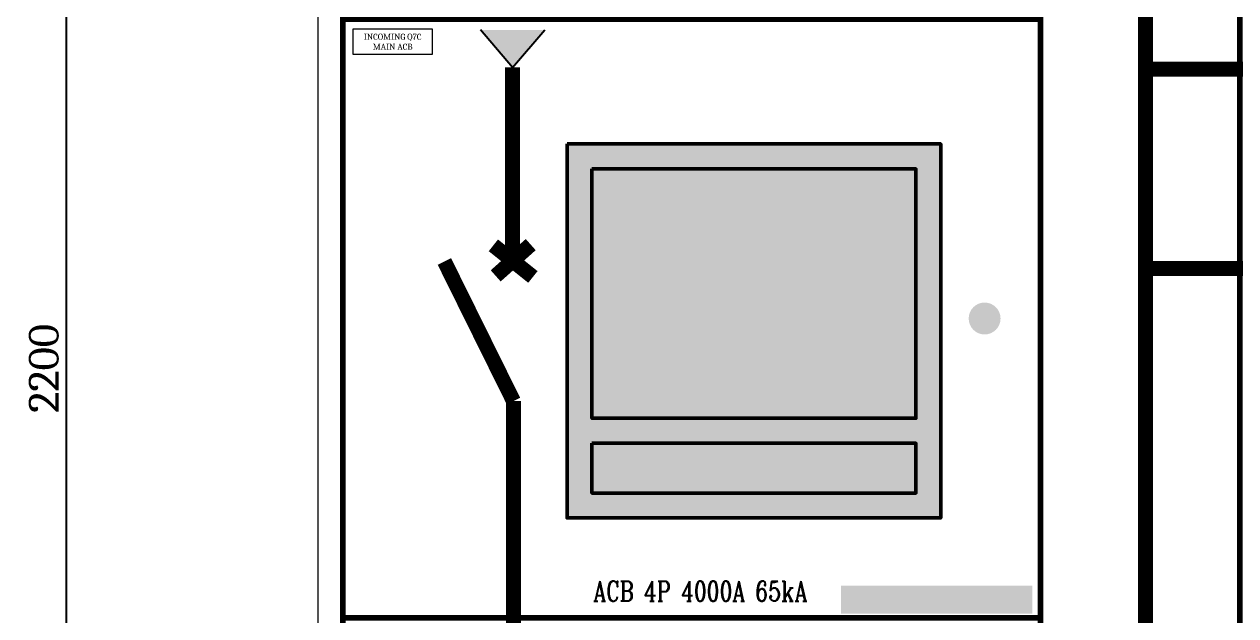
# Model space of a CAD drawing. Header units: millimetres. Extents: x -116965 to 323937, y 291661 to 566926.
# Drawn here: x -49051 to -47836, y 305689 to 306282 of the extents above; entities that cross this region are included whole.
import ezdxf
from ezdxf.enums import TextEntityAlignment as Align

# ---------------------------------------------------------------- set-up
doc = ezdxf.new("R2010")
doc.units = ezdxf.units.MM
doc.header["$PDMODE"] = 35
doc.layers.get('0').update_dxf_attribs({"lineweight": 18})
doc.layers.add('C00-00-00', color=7, linetype='Continuous')
for name, color, linetype, true_color in [('C32-AD-3C', 7, 'Continuous', 0x32ad3c), ('C34-3A-40', 7, 'Continuous', 0x343a40), ('C49-50-57', 7, 'Continuous', 0x495057), ('CAD-B5-BD', 7, 'Continuous', 0xadb5bd), ('CB1-00-43', 7, 'Continuous', 0xb10043)]:
    doc.layers.add(name, color=color, linetype=linetype, true_color=true_color)
doc.styles.add('hw_Block', font='complex.shx', dxfattribs={"width": 0.75})
doc.styles.add('hw_Block.', font='Cambria.ttf')
doc.styles.add('hwTech', font='Cambria.ttf')
doc.dimstyles.new('hwTech-1.0', dxfattribs={"dimscale": 12, "dimtxt": 2.5, "dimasz": 2.5, "dimexe": 1.25, "dimexo": 0.625, "dimtad": 1, "dimtxsty": 'hwTech', "dimcen": 2.5, "dimclrd": 3, "dimclre": 3, "dimclrt": 3, "dimadec": 0, "dimazin": 0, "dimtfac": 1, "dimtmove": 0, "dimatfit": 3, "dimfxl": 1, "dimarcsym": 0})

# ---------------------------------------------------------------- blocks, each defined once
blk = doc.blocks.new('*D1938')
at = {"color": 3, "lineweight": -2, "transparency": 16777216}
for p, q in [((-48734.1, 307037.2), (-49024.1, 307037.2)), ((-49009.1, 304867.2), (-49009.1, 307007.2)), ((-48734.1, 304837.2), (-49024.1, 304837.2))]:
    blk.add_line(p, q, dxfattribs=at)
at = {"color": 3, "lineweight": -3, "transparency": 16777216}
for points in [[(-49014.1, 307007.2), (-49004.1, 307007.2), (-49009.1, 307037.2)], [(-49014.1, 304867.2), (-49004.1, 304867.2), (-49009.1, 304837.2)]]:
    blk.add_solid(points, dxfattribs=at)
at = {"layer": 'Defpoints', "color": 0, "lineweight": -3, "transparency": 16777216}
for p in [(-49009.1, 307037.2), (-48726.6, 307037.2), (-48726.6, 304837.2)]:
    blk.add_point(p, dxfattribs=at)
at = {"color": 3, "transparency": 16777216, "insert": (-49031.8, 305937.2), "char_height": 30, "attachment_point": 5, "rotation": 90, "style": 'hwTech'}
blk.add_mtext('2200', dxfattribs=at)
blk = doc.blocks.new('Load Outgoingx')
at = {"color": 0, "lineweight": 5, "ltscale": 0.7}
blk.add_lwpolyline([(10, -10), (10, -35), (90, -35), (90, -10)], close=True, dxfattribs=at)
at = {"color": 0, "lineweight": 5, "style": 'hw_Block.'}
for tag, p in [('LINE1', (50, -17.5)), ('LINE2', (50, -27.5))]:
    blk.add_attdef(tag, text='', height=6, dxfattribs=at).set_placement(p, align=Align.MIDDLE_CENTER)

msp = doc.modelspace()

# ---------------------------------------------------------------- hatches: boundary and pattern name
at = {"lineweight": -3, "ltscale": 5}
h = msp.add_hatch(color=1, dxfattribs=at)
h.dxf.hatch_style = 1
h.paths.add_polyline_path([(-48529.085415, 306276.395386), (-48593.834099, 306276.395386), (-48561.459757, 306238.828986)])
at = {"layer": 'C00-00-00'}
h = msp.add_hatch(color=256, dxfattribs=at)
h.dxf.hatch_style = 2
h.paths.add_polyline_path([(-48506.894043, 306162.169061), (-48131.946387, 306162.169061), (-48131.946387, 305787.221405), (-48506.894043, 305787.221405)])
h = msp.add_hatch(color=256, dxfattribs=at)
h.dxf.hatch_style = 2
h.paths.add_polyline_path([(-48266.927543, 306107.176739), (-48246.930333, 306107.176739), (-48246.930333, 305892.206748), (-48266.927543, 305892.206748)])
h = msp.add_hatch(color=256, dxfattribs=at)
h.dxf.hatch_style = 2
h.paths.add_polyline_path([(-48314.420912, 306072.181623), (-48281.925449, 306072.181623), (-48281.925449, 306047.185114), (-48314.420912, 306047.185114)])
h = msp.add_hatch(color=256, dxfattribs=at)
edge = h.paths.add_edge_path()
edge.add_arc((-48087.952527, 305987.193489), 15.997765, 0, 360)
h = msp.add_hatch(color=256, dxfattribs=at)
h.dxf.hatch_style = 2
h.paths.add_polyline_path([(-48231.932427, 305719.230895), (-48039.959227, 305719.230895), (-48039.959227, 305691.234805), (-48231.932427, 305691.234805)])
at = {"layer": 'C32-AD-3C'}
h = msp.add_hatch(color=256, dxfattribs=at)
h.dxf.hatch_style = 2
h.paths.add_polyline_path([(-48476.898231, 306062.18302), (-48421.905909, 306062.18302), (-48421.905909, 305962.196976), (-48476.898231, 305962.196976)])
h = msp.add_hatch(color=256, dxfattribs=at)
h.dxf.hatch_style = 2
h.paths.add_polyline_path([(-48356.914981, 306022.188601), (-48331.918471, 306022.188601), (-48331.918471, 306012.189998), (-48356.914981, 306012.189998)])
at = {"layer": 'C34-3A-40'}
h = msp.add_hatch(color=256, dxfattribs=at)
h.dxf.hatch_style = 2
h.paths.add_polyline_path([(-48481.897534, 306137.172552), (-48156.942896, 306137.172552), (-48156.942896, 305887.207445), (-48481.897534, 305887.207445)])
h = msp.add_hatch(color=256, dxfattribs=at)
h.dxf.hatch_style = 2
h.paths.add_polyline_path([(-48481.897534, 305862.210936), (-48156.942896, 305862.210936), (-48156.942896, 305812.217914), (-48481.897534, 305812.217914)])
at = {"layer": 'C49-50-57'}
h = msp.add_hatch(color=256, dxfattribs=at)
h.dxf.hatch_style = 2
h.paths.add_polyline_path([(-48266.927543, 306107.176739), (-48246.930333, 306107.176739), (-48246.930333, 305999.691742), (-48266.927543, 305999.691742)])
at = {"layer": 'CAD-B5-BD'}
h = msp.add_hatch(color=256, dxfattribs=at)
h.dxf.hatch_style = 2
h.paths.add_polyline_path([(-48471.898927, 306057.183717), (-48426.905208, 306057.183717), (-48426.905208, 306012.189998), (-48471.898927, 306012.189998)])
at = {"layer": 'CB1-00-43'}
h = msp.add_hatch(color=256, dxfattribs=at)
h.dxf.hatch_style = 2
h.paths.add_polyline_path([(-48356.914981, 306072.181623), (-48324.419518, 306072.181623), (-48324.419518, 306047.185114), (-48356.914981, 306047.185114)])

# ---------------------------------------------------------------- linework, layer by layer
at = {"color": 1, "lineweight": -3, "ltscale": 5}
for q in [(-48593.834099, 306276.395386), (-48529.085415, 306276.395386)]:
    msp.add_line((-48561.459757, 306238.828986), q, dxfattribs=at)
msp.add_lwpolyline([(-48756.862637, 304837.071167), (-48731.862637, 304837.071167), (-48731.862637, 307037.071167), (-48756.862637, 307037.071167)], close=True)
at = {"color": 1, "lineweight": -3, "ltscale": 5, "const_width": 15}
for points in [[(-47926.627588, 305037.326092), (-47926.627588, 306937.060883)], [(-48561.459757, 306045.083036), (-48561.459757, 306238.828986)], [(-47750.349708, 306237.158592), (-47926.627588, 306237.158592)], [(-48541.151469, 306028.850595), (-48580.797689, 306060.53987)], [(-48578.455323, 306029.931145), (-48543.313975, 306061.260368)], [(-48560.622082, 305904.379624), (-48629.94555, 306044.379624)], [(-47750.349708, 306037.186509), (-47926.627588, 306037.186509)], [(-48560.622082, 305904.379624), (-48560.622082, 305037.326092)]]:
    msp.add_lwpolyline(points, dxfattribs=at)
at = {"layer": 'C00-00-00', "lineweight": 211}
msp.add_lwpolyline([(-48731.862637, 307037.046927), (-48031.960346, 307037.046927), (-48031.960346, 304837.354008), (-48731.862637, 304837.354008)], close=True, dxfattribs=at)
at = {"layer": 'C00-00-00', "lineweight": 100}
for points in [[(-48031.960346, 306937.060883), (-47831.988262, 306937.060883), (-47831.988262, 304937.340052), (-48031.960346, 304937.340052)], [(-48731.862637, 306287.151614), (-48031.960346, 306287.151614), (-48031.960346, 305687.235364), (-48731.862637, 305687.235364)]]:
    msp.add_lwpolyline(points, close=True, dxfattribs=at)
at = {"layer": 'C00-00-00', "lineweight": 50}
for points in [[(-48506.894043, 306162.169061), (-48131.946387, 306162.169061), (-48131.946387, 305787.221405), (-48506.894043, 305787.221405)], [(-48481.897534, 306137.172552), (-48156.942896, 306137.172552), (-48156.942896, 305887.207445), (-48481.897534, 305887.207445)], [(-48481.897534, 305862.210936), (-48156.942896, 305862.210936), (-48156.942896, 305812.217914), (-48481.897534, 305812.217914)]]:
    msp.add_lwpolyline(points, close=True, dxfattribs=at)

# ---------------------------------------------------------------- block references
at = {"lineweight": -3}
msp.add_blockref('Load Outgoingx', (-48731.862637, 306287.151614), dxfattribs=at).add_auto_attribs({'LINE2': 'MAIN ACB', 'LINE1': 'INCOMING Q7C'})

# ---------------------------------------------------------------- texts
at = {"color": 2, "insert": (-48373.191001, 305713.84455), "char_height": 20, "attachment_point": 5, "style": 'hw_Block'}
msp.add_mtext_dynamic_manual_height_columns('ACB 4P 4000A 65kA', width=280.32785492, gutter_width=12.5, heights=[0], dxfattribs=at)

# ---------------------------------------------------------------- dimensions: what is measured, and where the dimension line sits
dim = msp.add_linear_dim(base=(-49009.095409, 307037.242313), p1=(-48726.601337, 304837.242313), p2=(-48726.601337, 307037.242313), angle=90, dimstyle='hwTech-1.0')
dim.commit()
dim.dimension.update_dxf_attribs({"geometry": '*D1938', "text_midpoint": (-49031.769196, 305937.242313)})

doc.saveas('drawing.dxf')
